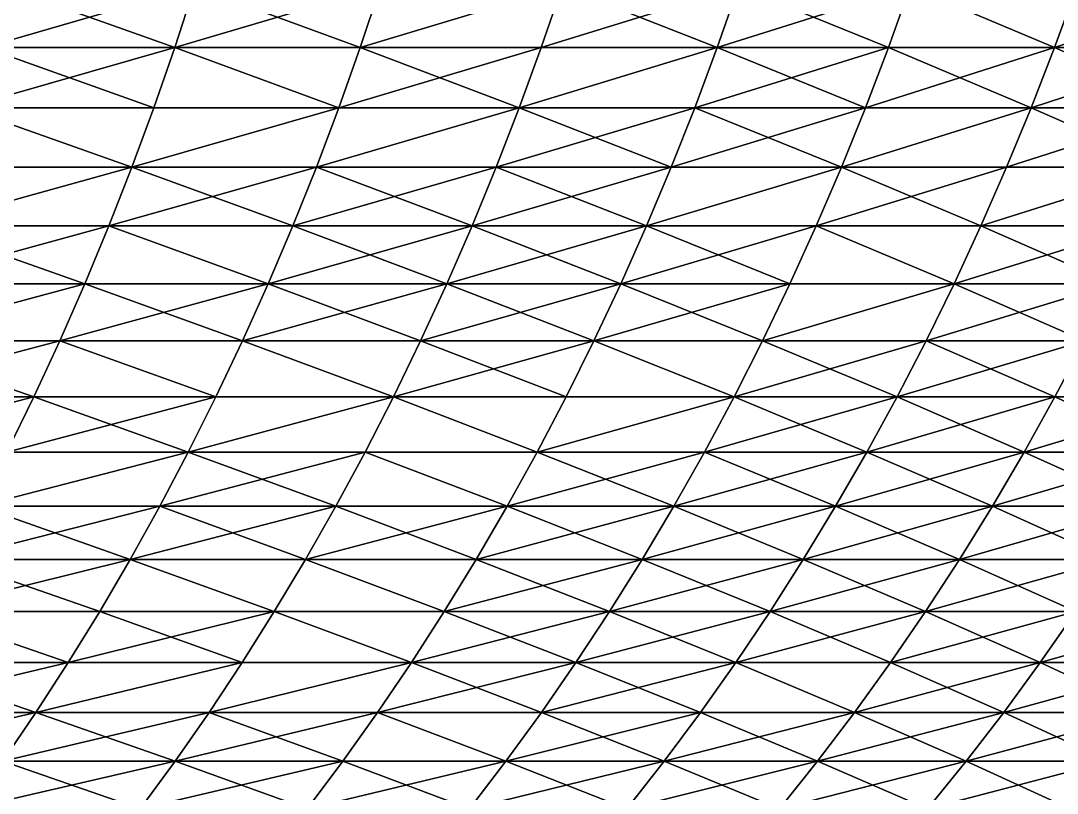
# Model space of a CAD drawing. Header units: millimetres. Extents: x -3250 to 8000, y -3250 to 3250.
# Drawn here: x 6933.4 to 7240.7, y -568.1 to -339.2 of the extents above; entities that cross this region are included whole.
import ezdxf

# ---------------------------------------------------------------- set-up
doc = ezdxf.new("R2010")
doc.units = ezdxf.units.MM
doc.header["$MEASUREMENT"] = 0
doc.layers.add('MESH_3D', color=2, linetype='CONTINUOUS')

msp = doc.modelspace()

# ---------------------------------------------------------------- linework, layer by layer
at = {"layer": 'MESH_3D'}
for points in [[(6928.4, -329.03, 1306.13), (6979.04, -347.11, 1365.94), (6922.67, -347.11, 1312.31)], [(6984.93, -329.03, 25340.09), (6928.4, -329.03, 25393.87), (6922.67, -347.11, 25387.69)], [(6984.93, -329.03, 25340.09), (6922.67, -347.11, 25387.69), (6979.04, -347.11, 25334.06)], [(6928.4, -329.03, 1306.13), (6984.93, -329.03, 1359.91), (6979.04, -347.11, 1365.94)], [(6984.93, -329.03, 1359.91), (7034.06, -347.11, 1420.96), (6979.04, -347.11, 1365.94)], [(7040.09, -329.03, 25284.93), (6979.04, -347.11, 25334.06), (7034.06, -347.11, 25279.04)], [(7040.09, -329.03, 25284.93), (6984.93, -329.03, 25340.09), (6979.04, -347.11, 25334.06)], [(6984.93, -329.03, 1359.91), (7040.09, -329.03, 1415.07), (7034.06, -347.11, 1420.96)], [(7034.06, -347.11, 1420.96), (7093.87, -329.03, 1471.6), (7087.69, -347.11, 1477.33)], [(7040.09, -329.03, 1415.07), (7093.87, -329.03, 1471.6), (7034.06, -347.11, 1420.96)], [(7093.87, -329.03, 25228.4), (7034.06, -347.11, 25279.04), (7087.69, -347.11, 25222.67)], [(7093.87, -329.03, 25228.4), (7040.09, -329.03, 25284.93), (7034.06, -347.11, 25279.04)], [(7093.87, -329.03, 1471.6), (7139.9, -347.11, 1535.03), (7087.69, -347.11, 1477.33)], [(7146.22, -329.03, 25170.55), (7087.69, -347.11, 25222.67), (7139.9, -347.11, 25164.97)], [(7146.22, -329.03, 25170.55), (7093.87, -329.03, 25228.4), (7087.69, -347.11, 25222.67)], [(7093.87, -329.03, 1471.6), (7146.22, -329.03, 1529.45), (7139.9, -347.11, 1535.03)], [(7146.22, -329.03, 1529.45), (7190.65, -347.11, 1594), (7139.9, -347.11, 1535.03)], [(7197.11, -329.03, 25111.41), (7139.9, -347.11, 25164.97), (7190.65, -347.11, 25106)], [(7197.11, -329.03, 25111.41), (7146.22, -329.03, 25170.55), (7139.9, -347.11, 25164.97)], [(7146.22, -329.03, 1529.45), (7197.11, -329.03, 1588.59), (7190.65, -347.11, 1594)], [(7197.11, -329.03, 1588.59), (7239.92, -347.11, 1654.23), (7190.65, -347.11, 1594)], [(7239.92, -347.11, 25045.77), (7197.11, -329.03, 25111.41), (7190.65, -347.11, 25106)], [(7197.11, -329.03, 1588.59), (7246.51, -329.03, 1648.97), (7239.92, -347.11, 1654.23)], [(7246.51, -329.03, 25051.03), (7197.11, -329.03, 25111.41), (7239.92, -347.11, 25045.77)], [(7246.51, -329.03, 1648.97), (7287.67, -347.11, 1715.66), (7239.92, -347.11, 1654.23)], [(7294.39, -329.03, 24989.43), (7239.92, -347.11, 25045.77), (7287.67, -347.11, 24984.34)], [(7294.39, -329.03, 24989.43), (7246.51, -329.03, 25051.03), (7239.92, -347.11, 25045.77)], [(6922.67, -347.11, 1312.31), (6972.84, -364.97, 1372.3), (6916.63, -364.97, 1318.82)], [(6979.04, -347.11, 25334.06), (6916.63, -364.97, 25381.18), (6972.84, -364.97, 25327.7)], [(6979.04, -347.11, 25334.06), (6922.67, -347.11, 25387.69), (6916.63, -364.97, 25381.18)], [(6922.67, -347.11, 1312.31), (6979.04, -347.11, 1365.94), (6972.84, -364.97, 1372.3)], [(6979.04, -347.11, 1365.94), (7027.7, -364.97, 1427.16), (6972.84, -364.97, 1372.3)], [(7027.7, -364.97, 25272.84), (6979.04, -347.11, 25334.06), (6972.84, -364.97, 25327.7)], [(6979.04, -347.11, 1365.94), (7034.06, -347.11, 1420.96), (7027.7, -364.97, 1427.16)], [(7034.06, -347.11, 25279.04), (6979.04, -347.11, 25334.06), (7027.7, -364.97, 25272.84)], [(7027.7, -364.97, 1427.16), (7087.69, -347.11, 1477.33), (7081.18, -364.97, 1483.37)], [(7034.06, -347.11, 1420.96), (7087.69, -347.11, 1477.33), (7027.7, -364.97, 1427.16)], [(7081.18, -364.97, 25216.63), (7034.06, -347.11, 25279.04), (7027.7, -364.97, 25272.84)], [(7087.69, -347.11, 25222.67), (7034.06, -347.11, 25279.04), (7081.18, -364.97, 25216.63)], [(7081.18, -364.97, 1483.37), (7139.9, -347.11, 1535.03), (7133.24, -364.97, 1540.9)], [(7087.69, -347.11, 1477.33), (7139.9, -347.11, 1535.03), (7081.18, -364.97, 1483.37)], [(7139.9, -347.11, 25164.97), (7087.69, -347.11, 25222.67), (7081.18, -364.97, 25216.63)], [(7139.9, -347.11, 25164.97), (7081.18, -364.97, 25216.63), (7133.24, -364.97, 25159.1)], [(7139.9, -347.11, 1535.03), (7183.85, -364.97, 1599.71), (7133.24, -364.97, 1540.9)], [(7190.65, -347.11, 25106), (7139.9, -347.11, 25164.97), (7133.24, -364.97, 25159.1)], [(7190.65, -347.11, 25106), (7133.24, -364.97, 25159.1), (7183.85, -364.97, 25100.29)], [(7139.9, -347.11, 1535.03), (7190.65, -347.11, 1594), (7183.85, -364.97, 1599.71)], [(7190.65, -347.11, 1594), (7232.98, -364.97, 1659.76), (7183.85, -364.97, 1599.71)], [(7239.92, -347.11, 25045.77), (7190.65, -347.11, 25106), (7183.85, -364.97, 25100.29)], [(7239.92, -347.11, 25045.77), (7183.85, -364.97, 25100.29), (7232.98, -364.97, 25040.24)], [(7190.65, -347.11, 1594), (7239.92, -347.11, 1654.23), (7232.98, -364.97, 1659.76)], [(7239.92, -347.11, 1654.23), (7280.59, -364.97, 1721.02), (7232.98, -364.97, 1659.76)], [(7287.67, -347.11, 24984.34), (7239.92, -347.11, 25045.77), (7232.98, -364.97, 25040.24)], [(7287.67, -347.11, 24984.34), (7232.98, -364.97, 25040.24), (7280.59, -364.97, 24978.98)], [(7239.92, -347.11, 1654.23), (7287.67, -347.11, 1715.66), (7280.59, -364.97, 1721.02)], [(6916.63, -364.97, 1318.82), (6966.33, -382.6, 1378.97), (6910.29, -382.6, 1325.65)], [(6966.33, -382.6, 25321.03), (6916.63, -364.97, 25381.18), (6910.29, -382.6, 25374.35)], [(6916.63, -364.97, 1318.82), (6972.84, -364.97, 1372.3), (6966.33, -382.6, 1378.97)], [(6972.84, -364.97, 25327.7), (6916.63, -364.97, 25381.18), (6966.33, -382.6, 25321.03)], [(6966.33, -382.6, 1378.97), (7027.7, -364.97, 1427.16), (7021.03, -382.6, 1433.67)], [(6972.84, -364.97, 1372.3), (7027.7, -364.97, 1427.16), (6966.33, -382.6, 1378.97)], [(7027.7, -364.97, 25272.84), (6966.33, -382.6, 25321.03), (7021.03, -382.6, 25266.33)], [(7027.7, -364.97, 25272.84), (6972.84, -364.97, 25327.7), (6966.33, -382.6, 25321.03)], [(7021.03, -382.6, 1433.67), (7081.18, -364.97, 1483.37), (7074.35, -382.6, 1489.71)], [(7027.7, -364.97, 1427.16), (7081.18, -364.97, 1483.37), (7021.03, -382.6, 1433.67)], [(7081.18, -364.97, 25216.63), (7021.03, -382.6, 25266.33), (7074.35, -382.6, 25210.29)], [(7081.18, -364.97, 25216.63), (7027.7, -364.97, 25272.84), (7021.03, -382.6, 25266.33)], [(7081.18, -364.97, 1483.37), (7126.25, -382.6, 1547.07), (7074.35, -382.6, 1489.71)], [(7133.24, -364.97, 25159.1), (7074.35, -382.6, 25210.29), (7126.25, -382.6, 25152.93)], [(7133.24, -364.97, 25159.1), (7081.18, -364.97, 25216.63), (7074.35, -382.6, 25210.29)], [(7081.18, -364.97, 1483.37), (7133.24, -364.97, 1540.9), (7126.25, -382.6, 1547.07)], [(7126.25, -382.6, 1547.07), (7183.85, -364.97, 1599.71), (7176.71, -382.6, 1605.7)], [(7133.24, -364.97, 1540.9), (7183.85, -364.97, 1599.71), (7126.25, -382.6, 1547.07)], [(7176.71, -382.6, 25094.3), (7133.24, -364.97, 25159.1), (7126.25, -382.6, 25152.93)], [(7183.85, -364.97, 25100.29), (7133.24, -364.97, 25159.1), (7176.71, -382.6, 25094.3)], [(7176.71, -382.6, 1605.7), (7232.98, -364.97, 1659.76), (7225.69, -382.6, 1665.57)], [(7183.85, -364.97, 1599.71), (7232.98, -364.97, 1659.76), (7176.71, -382.6, 1605.7)], [(7232.98, -364.97, 25040.24), (7176.71, -382.6, 25094.3), (7225.69, -382.6, 25034.43)], [(7232.98, -364.97, 25040.24), (7183.85, -364.97, 25100.29), (7176.71, -382.6, 25094.3)], [(7232.98, -364.97, 1659.76), (7273.17, -382.6, 1726.65), (7225.69, -382.6, 1665.57)], [(7280.59, -364.97, 24978.98), (7232.98, -364.97, 25040.24), (7225.69, -382.6, 25034.43)], [(7280.59, -364.97, 24978.98), (7225.69, -382.6, 25034.43), (7273.17, -382.6, 24973.35)], [(7232.98, -364.97, 1659.76), (7280.59, -364.97, 1721.02), (7273.17, -382.6, 1726.65)], [(6903.65, -400, 1332.8), (6966.33, -382.6, 1378.97), (6959.52, -400, 1385.95)], [(6910.29, -382.6, 1325.65), (6966.33, -382.6, 1378.97), (6903.65, -400, 1332.8)], [(6966.33, -382.6, 25321.03), (6910.29, -382.6, 25374.35), (6903.65, -400, 25367.2)], [(6966.33, -382.6, 25321.03), (6903.65, -400, 25367.2), (6959.52, -400, 25314.05)], [(6966.33, -382.6, 1378.97), (7014.05, -400, 1440.48), (6959.52, -400, 1385.95)], [(7021.03, -382.6, 25266.33), (6959.52, -400, 25314.05), (7014.05, -400, 25259.52)], [(7021.03, -382.6, 25266.33), (6966.33, -382.6, 25321.03), (6959.52, -400, 25314.05)], [(6966.33, -382.6, 1378.97), (7021.03, -382.6, 1433.67), (7014.05, -400, 1440.48)], [(7021.03, -382.6, 1433.67), (7067.2, -400, 1496.35), (7014.05, -400, 1440.48)], [(7074.35, -382.6, 25210.29), (7021.03, -382.6, 25266.33), (7014.05, -400, 25259.52)], [(7074.35, -382.6, 25210.29), (7014.05, -400, 25259.52), (7067.2, -400, 25203.65)], [(7021.03, -382.6, 1433.67), (7074.35, -382.6, 1489.71), (7067.2, -400, 1496.35)], [(7074.35, -382.6, 1489.71), (7118.94, -400, 1553.52), (7067.2, -400, 1496.35)], [(7126.25, -382.6, 25152.93), (7067.2, -400, 25203.65), (7118.94, -400, 25146.48)], [(7126.25, -382.6, 25152.93), (7074.35, -382.6, 25210.29), (7067.2, -400, 25203.65)], [(7074.35, -382.6, 1489.71), (7126.25, -382.6, 1547.07), (7118.94, -400, 1553.52)], [(7118.94, -400, 1553.52), (7176.71, -382.6, 1605.7), (7169.24, -400, 1611.97)], [(7126.25, -382.6, 1547.07), (7176.71, -382.6, 1605.7), (7118.94, -400, 1553.52)], [(7176.71, -382.6, 25094.3), (7126.25, -382.6, 25152.93), (7118.94, -400, 25146.48)], [(7176.71, -382.6, 25094.3), (7118.94, -400, 25146.48), (7169.24, -400, 25088.03)], [(7176.71, -382.6, 1605.7), (7218.06, -400, 1671.66), (7169.24, -400, 1611.97)], [(7225.69, -382.6, 25034.43), (7176.71, -382.6, 25094.3), (7169.24, -400, 25088.03)], [(7225.69, -382.6, 25034.43), (7169.24, -400, 25088.03), (7218.06, -400, 25028.34)], [(7176.71, -382.6, 1605.7), (7225.69, -382.6, 1665.57), (7218.06, -400, 1671.66)], [(7218.06, -400, 1671.66), (7273.17, -382.6, 1726.65), (7265.39, -400, 1732.54)], [(7225.69, -382.6, 1665.57), (7273.17, -382.6, 1726.65), (7218.06, -400, 1671.66)], [(7273.17, -382.6, 24973.35), (7225.69, -382.6, 25034.43), (7218.06, -400, 25028.34)], [(7273.17, -382.6, 24973.35), (7218.06, -400, 25028.34), (7265.39, -400, 24967.46)], [(6903.65, -400, 1332.8), (6952.41, -417.15, 1393.25), (6896.72, -417.15, 1340.27)], [(6959.52, -400, 25314.05), (6896.72, -417.15, 25359.73), (6952.41, -417.15, 25306.75)], [(6959.52, -400, 25314.05), (6903.65, -400, 25367.2), (6896.72, -417.15, 25359.73)], [(6903.65, -400, 1332.8), (6959.52, -400, 1385.95), (6952.41, -417.15, 1393.25)], [(6959.52, -400, 1385.95), (7006.75, -417.15, 1447.59), (6952.41, -417.15, 1393.25)], [(7006.75, -417.15, 25252.41), (6959.52, -400, 25314.05), (6952.41, -417.15, 25306.75)], [(6959.52, -400, 1385.95), (7014.05, -400, 1440.48), (7006.75, -417.15, 1447.59)], [(7014.05, -400, 25259.52), (6959.52, -400, 25314.05), (7006.75, -417.15, 25252.41)], [(7014.05, -400, 1440.48), (7059.73, -417.15, 1503.28), (7006.75, -417.15, 1447.59)], [(7067.2, -400, 25203.65), (7006.75, -417.15, 25252.41), (7059.73, -417.15, 25196.72)], [(7067.2, -400, 25203.65), (7014.05, -400, 25259.52), (7006.75, -417.15, 25252.41)], [(7014.05, -400, 1440.48), (7067.2, -400, 1496.35), (7059.73, -417.15, 1503.28)], [(7059.73, -417.15, 1503.28), (7118.94, -400, 1553.52), (7111.3, -417.15, 1560.27)], [(7067.2, -400, 1496.35), (7118.94, -400, 1553.52), (7059.73, -417.15, 1503.28)], [(7111.3, -417.15, 25139.73), (7067.2, -400, 25203.65), (7059.73, -417.15, 25196.72)], [(7118.94, -400, 25146.48), (7067.2, -400, 25203.65), (7111.3, -417.15, 25139.73)], [(7118.94, -400, 1553.52), (7161.43, -417.15, 1618.52), (7111.3, -417.15, 1560.27)], [(7169.24, -400, 25088.03), (7118.94, -400, 25146.48), (7111.3, -417.15, 25139.73)], [(7169.24, -400, 25088.03), (7111.3, -417.15, 25139.73), (7161.43, -417.15, 25081.48)], [(7118.94, -400, 1553.52), (7169.24, -400, 1611.97), (7161.43, -417.15, 1618.52)], [(7169.24, -400, 1611.97), (7210.1, -417.15, 1678.01), (7161.43, -417.15, 1618.52)], [(7210.1, -417.15, 25021.99), (7169.24, -400, 25088.03), (7161.43, -417.15, 25081.48)], [(7169.24, -400, 1611.97), (7218.06, -400, 1671.66), (7210.1, -417.15, 1678.01)], [(7218.06, -400, 25028.34), (7169.24, -400, 25088.03), (7210.1, -417.15, 25021.99)], [(7218.06, -400, 1671.66), (7257.27, -417.15, 1738.69), (7210.1, -417.15, 1678.01)], [(7265.39, -400, 24967.46), (7218.06, -400, 25028.34), (7210.1, -417.15, 25021.99)], [(7265.39, -400, 24967.46), (7210.1, -417.15, 25021.99), (7257.27, -417.15, 24961.31)], [(7218.06, -400, 1671.66), (7265.39, -400, 1732.54), (7257.27, -417.15, 1738.69)], [(6889.5, -434.04, 1348.05), (6952.41, -417.15, 1393.25), (6945, -434.04, 1400.84)], [(6896.72, -417.15, 1340.27), (6952.41, -417.15, 1393.25), (6889.5, -434.04, 1348.05)], [(6952.41, -417.15, 25306.75), (6896.72, -417.15, 25359.73), (6889.5, -434.04, 25351.95)], [(6952.41, -417.15, 25306.75), (6889.5, -434.04, 25351.95), (6945, -434.04, 25299.16)], [(6952.41, -417.15, 1393.25), (6999.16, -434.04, 1455), (6945, -434.04, 1400.84)], [(7006.75, -417.15, 25252.41), (6945, -434.04, 25299.16), (6999.16, -434.04, 25245)], [(7006.75, -417.15, 25252.41), (6952.41, -417.15, 25306.75), (6945, -434.04, 25299.16)], [(6952.41, -417.15, 1393.25), (7006.75, -417.15, 1447.59), (6999.16, -434.04, 1455)], [(7006.75, -417.15, 1447.59), (7051.95, -434.04, 1510.5), (6999.16, -434.04, 1455)], [(7059.73, -417.15, 25196.72), (7006.75, -417.15, 25252.41), (6999.16, -434.04, 25245)], [(7059.73, -417.15, 25196.72), (6999.16, -434.04, 25245), (7051.95, -434.04, 25189.5)], [(7006.75, -417.15, 1447.59), (7059.73, -417.15, 1503.28), (7051.95, -434.04, 1510.5)], [(7059.73, -417.15, 1503.28), (7103.34, -434.04, 1567.29), (7051.95, -434.04, 1510.5)], [(7111.3, -417.15, 25139.73), (7059.73, -417.15, 25196.72), (7051.95, -434.04, 25189.5)], [(7111.3, -417.15, 25139.73), (7051.95, -434.04, 25189.5), (7103.34, -434.04, 25132.71)], [(7059.73, -417.15, 1503.28), (7111.3, -417.15, 1560.27), (7103.34, -434.04, 1567.29)], [(7111.3, -417.15, 1560.27), (7153.3, -434.04, 1625.34), (7103.34, -434.04, 1567.29)], [(7161.43, -417.15, 25081.48), (7111.3, -417.15, 25139.73), (7103.34, -434.04, 25132.71)], [(7161.43, -417.15, 25081.48), (7103.34, -434.04, 25132.71), (7153.3, -434.04, 25074.66)], [(7111.3, -417.15, 1560.27), (7161.43, -417.15, 1618.52), (7153.3, -434.04, 1625.34)], [(7153.3, -434.04, 1625.34), (7210.1, -417.15, 1678.01), (7201.8, -434.04, 1684.63)], [(7161.43, -417.15, 1618.52), (7210.1, -417.15, 1678.01), (7153.3, -434.04, 1625.34)], [(7210.1, -417.15, 25021.99), (7161.43, -417.15, 25081.48), (7153.3, -434.04, 25074.66)], [(7210.1, -417.15, 25021.99), (7153.3, -434.04, 25074.66), (7201.8, -434.04, 25015.37)], [(7210.1, -417.15, 1678.01), (7248.81, -434.04, 1745.1), (7201.8, -434.04, 1684.63)], [(7257.27, -417.15, 24961.31), (7210.1, -417.15, 25021.99), (7201.8, -434.04, 25015.37)], [(7257.27, -417.15, 24961.31), (7201.8, -434.04, 25015.37), (7248.81, -434.04, 24954.9)], [(7210.1, -417.15, 1678.01), (7257.27, -417.15, 1738.69), (7248.81, -434.04, 1745.1)], [(6889.5, -434.04, 1348.05), (6937.3, -450.66, 1408.74), (6882, -450.66, 1356.13)], [(6945, -434.04, 25299.16), (6889.5, -434.04, 25351.95), (6882, -450.66, 25343.87)], [(6945, -434.04, 25299.16), (6882, -450.66, 25343.87), (6937.3, -450.66, 25291.26)], [(6889.5, -434.04, 1348.05), (6945, -434.04, 1400.84), (6937.3, -450.66, 1408.74)], [(6945, -434.04, 1400.84), (6991.26, -450.66, 1462.7), (6937.3, -450.66, 1408.74)], [(6991.26, -450.66, 25237.3), (6945, -434.04, 25299.16), (6937.3, -450.66, 25291.26)], [(6945, -434.04, 1400.84), (6999.16, -434.04, 1455), (6991.26, -450.66, 1462.7)], [(6999.16, -434.04, 25245), (6945, -434.04, 25299.16), (6991.26, -450.66, 25237.3)], [(6999.16, -434.04, 1455), (7043.87, -450.66, 1518), (6991.26, -450.66, 1462.7)], [(7043.87, -450.66, 25182), (6999.16, -434.04, 25245), (6991.26, -450.66, 25237.3)], [(6999.16, -434.04, 1455), (7051.95, -434.04, 1510.5), (7043.87, -450.66, 1518)], [(7051.95, -434.04, 25189.5), (6999.16, -434.04, 25245), (7043.87, -450.66, 25182)], [(7051.95, -434.04, 1510.5), (7095.07, -450.66, 1574.59), (7043.87, -450.66, 1518)], [(7103.34, -434.04, 25132.71), (7051.95, -434.04, 25189.5), (7043.87, -450.66, 25182)], [(7103.34, -434.04, 25132.71), (7043.87, -450.66, 25182), (7095.07, -450.66, 25125.41)], [(7051.95, -434.04, 1510.5), (7103.34, -434.04, 1567.29), (7095.07, -450.66, 1574.59)], [(7103.34, -434.04, 1567.29), (7144.86, -450.66, 1632.43), (7095.07, -450.66, 1574.59)], [(7144.86, -450.66, 25067.57), (7103.34, -434.04, 25132.71), (7095.07, -450.66, 25125.41)], [(7103.34, -434.04, 1567.29), (7153.3, -434.04, 1625.34), (7144.86, -450.66, 1632.43)], [(7153.3, -434.04, 25074.66), (7103.34, -434.04, 25132.71), (7144.86, -450.66, 25067.57)], [(7153.3, -434.04, 1625.34), (7193.18, -450.66, 1691.5), (7144.86, -450.66, 1632.43)], [(7201.8, -434.04, 25015.37), (7153.3, -434.04, 25074.66), (7144.86, -450.66, 25067.57)], [(7201.8, -434.04, 25015.37), (7144.86, -450.66, 25067.57), (7193.18, -450.66, 25008.5)], [(7153.3, -434.04, 1625.34), (7201.8, -434.04, 1684.63), (7193.18, -450.66, 1691.5)], [(7201.8, -434.04, 1684.63), (7240.02, -450.66, 1751.76), (7193.18, -450.66, 1691.5)], [(7248.81, -434.04, 24954.9), (7201.8, -434.04, 25015.37), (7193.18, -450.66, 25008.5)], [(7248.81, -434.04, 24954.9), (7193.18, -450.66, 25008.5), (7240.02, -450.66, 24948.24)], [(7201.8, -434.04, 1684.63), (7248.81, -434.04, 1745.1), (7240.02, -450.66, 1751.76)], [(7248.81, -434.04, 1745.1), (7285.33, -450.66, 1813.17), (7240.02, -450.66, 1751.76)], [(7285.33, -450.66, 24886.83), (7248.81, -434.04, 24954.9), (7240.02, -450.66, 24948.24)], [(6937.3, -450.66, 25291.26), (6882, -450.66, 25343.87), (6874.22, -466.99, 25335.48)], [(6937.3, -450.66, 25291.26), (6874.22, -466.99, 25335.48), (6929.31, -466.99, 25283.07)], [(6882, -450.66, 1356.13), (6937.3, -450.66, 1408.74), (6929.31, -466.99, 1416.93)], [(6937.3, -450.66, 1408.74), (6983.07, -466.99, 1470.69), (6929.31, -466.99, 1416.93)], [(6991.26, -450.66, 25237.3), (6929.31, -466.99, 25283.07), (6983.07, -466.99, 25229.31)], [(6991.26, -450.66, 25237.3), (6937.3, -450.66, 25291.26), (6929.31, -466.99, 25283.07)], [(6937.3, -450.66, 1408.74), (6991.26, -450.66, 1462.7), (6983.07, -466.99, 1470.69)], [(6983.07, -466.99, 1470.69), (7043.87, -450.66, 1518), (7035.48, -466.99, 1525.78)], [(6991.26, -450.66, 1462.7), (7043.87, -450.66, 1518), (6983.07, -466.99, 1470.69)], [(7043.87, -450.66, 25182), (6983.07, -466.99, 25229.31), (7035.48, -466.99, 25174.22)], [(7043.87, -450.66, 25182), (6991.26, -450.66, 25237.3), (6983.07, -466.99, 25229.31)], [(7043.87, -450.66, 1518), (7086.5, -466.99, 1582.16), (7035.48, -466.99, 1525.78)], [(7086.5, -466.99, 25117.84), (7043.87, -450.66, 25182), (7035.48, -466.99, 25174.22)], [(7043.87, -450.66, 1518), (7095.07, -450.66, 1574.59), (7086.5, -466.99, 1582.16)], [(7095.07, -450.66, 25125.41), (7043.87, -450.66, 25182), (7086.5, -466.99, 25117.84)], [(7086.5, -466.99, 1582.16), (7144.86, -450.66, 1632.43), (7136.09, -466.99, 1639.79)], [(7095.07, -450.66, 1574.59), (7144.86, -450.66, 1632.43), (7086.5, -466.99, 1582.16)], [(7144.86, -450.66, 25067.57), (7095.07, -450.66, 25125.41), (7086.5, -466.99, 25117.84)], [(7144.86, -450.66, 25067.57), (7086.5, -466.99, 25117.84), (7136.09, -466.99, 25060.21)], [(7144.86, -450.66, 1632.43), (7184.23, -466.99, 1698.64), (7136.09, -466.99, 1639.79)], [(7193.18, -450.66, 25008.5), (7144.86, -450.66, 25067.57), (7136.09, -466.99, 25060.21)], [(7193.18, -450.66, 25008.5), (7136.09, -466.99, 25060.21), (7184.23, -466.99, 25001.36)], [(7144.86, -450.66, 1632.43), (7193.18, -450.66, 1691.5), (7184.23, -466.99, 1698.64)], [(7193.18, -450.66, 1691.5), (7230.9, -466.99, 1758.67), (7184.23, -466.99, 1698.64)], [(7240.02, -450.66, 24948.24), (7184.23, -466.99, 25001.36), (7230.9, -466.99, 24941.33)], [(7240.02, -450.66, 24948.24), (7193.18, -450.66, 25008.5), (7184.23, -466.99, 25001.36)], [(7193.18, -450.66, 1691.5), (7240.02, -450.66, 1751.76), (7230.9, -466.99, 1758.67)], [(7240.02, -450.66, 1751.76), (7276.05, -466.99, 1819.84), (7230.9, -466.99, 1758.67)], [(7285.33, -450.66, 24886.83), (7240.02, -450.66, 24948.24), (7230.9, -466.99, 24941.33)], [(7285.33, -450.66, 24886.83), (7230.9, -466.99, 24941.33), (7276.05, -466.99, 24880.16)], [(7240.02, -450.66, 1751.76), (7285.33, -450.66, 1813.17), (7276.05, -466.99, 1819.84)], [(6921.04, -483.04, 1425.41), (6983.07, -466.99, 1470.69), (6974.59, -483.04, 1478.96)], [(6929.31, -466.99, 1416.93), (6983.07, -466.99, 1470.69), (6921.04, -483.04, 1425.41)], [(6983.07, -466.99, 25229.31), (6921.04, -483.04, 25274.59), (6974.59, -483.04, 25221.04)], [(6983.07, -466.99, 25229.31), (6929.31, -466.99, 25283.07), (6921.04, -483.04, 25274.59)], [(6983.07, -466.99, 1470.69), (7026.8, -483.04, 1533.84), (6974.59, -483.04, 1478.96)], [(7035.48, -466.99, 25174.22), (6974.59, -483.04, 25221.04), (7026.8, -483.04, 25166.16)], [(7035.48, -466.99, 25174.22), (6983.07, -466.99, 25229.31), (6974.59, -483.04, 25221.04)], [(6983.07, -466.99, 1470.69), (7035.48, -466.99, 1525.78), (7026.8, -483.04, 1533.84)], [(7035.48, -466.99, 1525.78), (7077.61, -483.04, 1589.99), (7026.8, -483.04, 1533.84)], [(7077.61, -483.04, 25110.01), (7035.48, -466.99, 25174.22), (7026.8, -483.04, 25166.16)], [(7035.48, -466.99, 1525.78), (7086.5, -466.99, 1582.16), (7077.61, -483.04, 1589.99)], [(7086.5, -466.99, 25117.84), (7035.48, -466.99, 25174.22), (7077.61, -483.04, 25110.01)], [(7086.5, -466.99, 1582.16), (7127.02, -483.04, 1647.4), (7077.61, -483.04, 1589.99)], [(7136.09, -466.99, 25060.21), (7086.5, -466.99, 25117.84), (7077.61, -483.04, 25110.01)], [(7136.09, -466.99, 25060.21), (7077.61, -483.04, 25110.01), (7127.02, -483.04, 25052.6)], [(7086.5, -466.99, 1582.16), (7136.09, -466.99, 1639.79), (7127.02, -483.04, 1647.4)], [(7136.09, -466.99, 1639.79), (7174.97, -483.04, 1706.02), (7127.02, -483.04, 1647.4)], [(7184.23, -466.99, 25001.36), (7127.02, -483.04, 25052.6), (7174.97, -483.04, 24993.98)], [(7184.23, -466.99, 25001.36), (7136.09, -466.99, 25060.21), (7127.02, -483.04, 25052.6)], [(7136.09, -466.99, 1639.79), (7184.23, -466.99, 1698.64), (7174.97, -483.04, 1706.02)], [(7184.23, -466.99, 1698.64), (7221.45, -483.04, 1765.82), (7174.97, -483.04, 1706.02)], [(7230.9, -466.99, 24941.33), (7184.23, -466.99, 25001.36), (7174.97, -483.04, 24993.98)], [(7230.9, -466.99, 24941.33), (7174.97, -483.04, 24993.98), (7221.45, -483.04, 24934.18)], [(7184.23, -466.99, 1698.64), (7230.9, -466.99, 1758.67), (7221.45, -483.04, 1765.82)], [(7230.9, -466.99, 1758.67), (7266.43, -483.04, 1826.76), (7221.45, -483.04, 1765.82)], [(7276.05, -466.99, 24880.16), (7221.45, -483.04, 24934.18), (7266.43, -483.04, 24873.24)], [(7276.05, -466.99, 24880.16), (7230.9, -466.99, 24941.33), (7221.45, -483.04, 24934.18)], [(7230.9, -466.99, 1758.67), (7276.05, -466.99, 1819.84), (7266.43, -483.04, 1826.76)], [(6921.04, -483.04, 1425.41), (6965.83, -498.79, 1487.51), (6912.49, -498.79, 1434.17)], [(6974.59, -483.04, 25221.04), (6921.04, -483.04, 25274.59), (6912.49, -498.79, 25265.83)], [(6974.59, -483.04, 25221.04), (6912.49, -498.79, 25265.83), (6965.83, -498.79, 25212.49)], [(6921.04, -483.04, 1425.41), (6974.59, -483.04, 1478.96), (6965.83, -498.79, 1487.51)], [(6974.59, -483.04, 1478.96), (7017.82, -498.79, 1542.16), (6965.83, -498.79, 1487.51)], [(7026.8, -483.04, 25166.16), (6974.59, -483.04, 25221.04), (6965.83, -498.79, 25212.49)], [(7026.8, -483.04, 25166.16), (6965.83, -498.79, 25212.49), (7017.82, -498.79, 25157.84)], [(6974.59, -483.04, 1478.96), (7026.8, -483.04, 1533.84), (7017.82, -498.79, 1542.16)], [(7026.8, -483.04, 1533.84), (7068.44, -498.79, 1598.09), (7017.82, -498.79, 1542.16)], [(7077.61, -483.04, 25110.01), (7026.8, -483.04, 25166.16), (7017.82, -498.79, 25157.84)], [(7077.61, -483.04, 25110.01), (7017.82, -498.79, 25157.84), (7068.44, -498.79, 25101.91)], [(7026.8, -483.04, 1533.84), (7077.61, -483.04, 1589.99), (7068.44, -498.79, 1598.09)], [(7077.61, -483.04, 1589.99), (7117.64, -498.79, 1655.27), (7068.44, -498.79, 1598.09)], [(7127.02, -483.04, 25052.6), (7077.61, -483.04, 25110.01), (7068.44, -498.79, 25101.91)], [(7127.02, -483.04, 25052.6), (7068.44, -498.79, 25101.91), (7117.64, -498.79, 25044.73)], [(7077.61, -483.04, 1589.99), (7127.02, -483.04, 1647.4), (7117.64, -498.79, 1655.27)], [(7127.02, -483.04, 1647.4), (7165.4, -498.79, 1713.65), (7117.64, -498.79, 1655.27)], [(7174.97, -483.04, 24993.98), (7117.64, -498.79, 25044.73), (7165.4, -498.79, 24986.35)], [(7174.97, -483.04, 24993.98), (7127.02, -483.04, 25052.6), (7117.64, -498.79, 25044.73)], [(7127.02, -483.04, 1647.4), (7174.97, -483.04, 1706.02), (7165.4, -498.79, 1713.65)], [(7174.97, -483.04, 1706.02), (7211.7, -498.79, 1773.21), (7165.4, -498.79, 1713.65)], [(7221.45, -483.04, 24934.18), (7165.4, -498.79, 24986.35), (7211.7, -498.79, 24926.79)], [(7221.45, -483.04, 24934.18), (7174.97, -483.04, 24993.98), (7165.4, -498.79, 24986.35)], [(7174.97, -483.04, 1706.02), (7221.45, -483.04, 1765.82), (7211.7, -498.79, 1773.21)], [(7221.45, -483.04, 1765.82), (7256.49, -498.79, 1833.9), (7211.7, -498.79, 1773.21)], [(7266.43, -483.04, 24873.24), (7221.45, -483.04, 24934.18), (7211.7, -498.79, 24926.79)], [(7266.43, -483.04, 24873.24), (7211.7, -498.79, 24926.79), (7256.49, -498.79, 24866.1)], [(7221.45, -483.04, 1765.82), (7266.43, -483.04, 1826.76), (7256.49, -498.79, 1833.9)], [(6912.49, -498.79, 1434.17), (6956.79, -514.23, 1496.33), (6903.67, -514.23, 1443.21)], [(6965.83, -498.79, 25212.49), (6903.67, -514.23, 25256.79), (6956.79, -514.23, 25203.67)], [(6965.83, -498.79, 25212.49), (6912.49, -498.79, 25265.83), (6903.67, -514.23, 25256.79)], [(6912.49, -498.79, 1434.17), (6965.83, -498.79, 1487.51), (6956.79, -514.23, 1496.33)], [(6965.83, -498.79, 1487.51), (7008.56, -514.23, 1550.75), (6956.79, -514.23, 1496.33)], [(7008.56, -514.23, 25149.25), (6965.83, -498.79, 25212.49), (6956.79, -514.23, 25203.67)], [(6965.83, -498.79, 1487.51), (7017.82, -498.79, 1542.16), (7008.56, -514.23, 1550.75)], [(7017.82, -498.79, 25157.84), (6965.83, -498.79, 25212.49), (7008.56, -514.23, 25149.25)], [(7017.82, -498.79, 1542.16), (7058.97, -514.23, 1606.45), (7008.56, -514.23, 1550.75)], [(7058.97, -514.23, 25093.55), (7017.82, -498.79, 25157.84), (7008.56, -514.23, 25149.25)], [(7017.82, -498.79, 1542.16), (7068.44, -498.79, 1598.09), (7058.97, -514.23, 1606.45)], [(7068.44, -498.79, 25101.91), (7017.82, -498.79, 25157.84), (7058.97, -514.23, 25093.55)], [(7058.97, -514.23, 1606.45), (7117.64, -498.79, 1655.27), (7107.97, -514.23, 1663.39)], [(7068.44, -498.79, 1598.09), (7117.64, -498.79, 1655.27), (7058.97, -514.23, 1606.45)], [(7107.97, -514.23, 25036.61), (7068.44, -498.79, 25101.91), (7058.97, -514.23, 25093.55)], [(7117.64, -498.79, 25044.73), (7068.44, -498.79, 25101.91), (7107.97, -514.23, 25036.61)], [(7117.64, -498.79, 1655.27), (7155.53, -514.23, 1721.53), (7107.97, -514.23, 1663.39)], [(7165.4, -498.79, 24986.35), (7117.64, -498.79, 25044.73), (7107.97, -514.23, 25036.61)], [(7165.4, -498.79, 24986.35), (7107.97, -514.23, 25036.61), (7155.53, -514.23, 24978.47)], [(7117.64, -498.79, 1655.27), (7165.4, -498.79, 1713.65), (7155.53, -514.23, 1721.53)], [(7165.4, -498.79, 1713.65), (7201.63, -514.23, 1780.84), (7155.53, -514.23, 1721.53)], [(7211.7, -498.79, 24926.79), (7165.4, -498.79, 24986.35), (7155.53, -514.23, 24978.47)], [(7211.7, -498.79, 24926.79), (7155.53, -514.23, 24978.47), (7201.63, -514.23, 24919.16)], [(7165.4, -498.79, 1713.65), (7211.7, -498.79, 1773.21), (7201.63, -514.23, 1780.84)], [(7211.7, -498.79, 1773.21), (7246.24, -514.23, 1841.28), (7201.63, -514.23, 1780.84)], [(7256.49, -498.79, 24866.1), (7201.63, -514.23, 24919.16), (7246.24, -514.23, 24858.72)], [(7256.49, -498.79, 24866.1), (7211.7, -498.79, 24926.79), (7201.63, -514.23, 24919.16)], [(7211.7, -498.79, 1773.21), (7256.49, -498.79, 1833.9), (7246.24, -514.23, 1841.28)], [(6903.67, -514.23, 1443.21), (6947.48, -529.35, 1505.41), (6894.59, -529.35, 1452.52)], [(6947.48, -529.35, 25194.59), (6903.67, -514.23, 25256.79), (6894.59, -529.35, 25247.48)], [(6903.67, -514.23, 1443.21), (6956.79, -514.23, 1496.33), (6947.48, -529.35, 1505.41)], [(6956.79, -514.23, 25203.67), (6903.67, -514.23, 25256.79), (6947.48, -529.35, 25194.59)], [(6956.79, -514.23, 1496.33), (6999.03, -529.35, 1559.6), (6947.48, -529.35, 1505.41)], [(7008.56, -514.23, 25149.25), (6947.48, -529.35, 25194.59), (6999.03, -529.35, 25140.4)], [(7008.56, -514.23, 25149.25), (6956.79, -514.23, 25203.67), (6947.48, -529.35, 25194.59)], [(6956.79, -514.23, 1496.33), (7008.56, -514.23, 1550.75), (6999.03, -529.35, 1559.6)], [(7008.56, -514.23, 1550.75), (7049.21, -529.35, 1615.06), (6999.03, -529.35, 1559.6)], [(7049.21, -529.35, 25084.94), (7008.56, -514.23, 25149.25), (6999.03, -529.35, 25140.4)], [(7008.56, -514.23, 1550.75), (7058.97, -514.23, 1606.45), (7049.21, -529.35, 1615.06)], [(7058.97, -514.23, 25093.55), (7008.56, -514.23, 25149.25), (7049.21, -529.35, 25084.94)], [(7058.97, -514.23, 1606.45), (7098, -529.35, 1671.75), (7049.21, -529.35, 1615.06)], [(7107.97, -514.23, 25036.61), (7058.97, -514.23, 25093.55), (7049.21, -529.35, 25084.94)], [(7107.97, -514.23, 25036.61), (7049.21, -529.35, 25084.94), (7098, -529.35, 25028.25)], [(7058.97, -514.23, 1606.45), (7107.97, -514.23, 1663.39), (7098, -529.35, 1671.75)], [(7098, -529.35, 1671.75), (7155.53, -514.23, 1721.53), (7145.36, -529.35, 1729.64)], [(7107.97, -514.23, 1663.39), (7155.53, -514.23, 1721.53), (7098, -529.35, 1671.75)], [(7145.36, -529.35, 24970.36), (7107.97, -514.23, 25036.61), (7098, -529.35, 25028.25)], [(7155.53, -514.23, 24978.47), (7107.97, -514.23, 25036.61), (7145.36, -529.35, 24970.36)], [(7155.53, -514.23, 1721.53), (7191.26, -529.35, 1788.69), (7145.36, -529.35, 1729.64)], [(7201.63, -514.23, 24919.16), (7155.53, -514.23, 24978.47), (7145.36, -529.35, 24970.36)], [(7201.63, -514.23, 24919.16), (7145.36, -529.35, 24970.36), (7191.26, -529.35, 24911.31)], [(7155.53, -514.23, 1721.53), (7201.63, -514.23, 1780.84), (7191.26, -529.35, 1788.69)], [(7201.63, -514.23, 1780.84), (7235.67, -529.35, 1848.87), (7191.26, -529.35, 1788.69)], [(7246.24, -514.23, 24858.72), (7191.26, -529.35, 24911.31), (7235.67, -529.35, 24851.13)], [(7246.24, -514.23, 24858.72), (7201.63, -514.23, 24919.16), (7191.26, -529.35, 24911.31)], [(7201.63, -514.23, 1780.84), (7246.24, -514.23, 1841.28), (7235.67, -529.35, 1848.87)], [(7246.24, -514.23, 1841.28), (7278.57, -529.35, 1910.14), (7235.67, -529.35, 1848.87)], [(7289.32, -514.23, 24797.19), (7235.67, -529.35, 24851.13), (7278.57, -529.35, 24789.86)], [(7289.32, -514.23, 24797.19), (7246.24, -514.23, 24858.72), (7235.67, -529.35, 24851.13)], [(6894.59, -529.35, 1452.52), (6937.89, -544.14, 1514.76), (6885.24, -544.14, 1462.11)], [(6947.48, -529.35, 25194.59), (6885.24, -544.14, 25237.89), (6937.89, -544.14, 25185.24)], [(6947.48, -529.35, 25194.59), (6894.59, -529.35, 25247.48), (6885.24, -544.14, 25237.89)], [(6894.59, -529.35, 1452.52), (6947.48, -529.35, 1505.41), (6937.89, -544.14, 1514.76)], [(6937.89, -544.14, 1514.76), (6999.03, -529.35, 1559.6), (6989.22, -544.14, 1568.7)], [(6947.48, -529.35, 1505.41), (6999.03, -529.35, 1559.6), (6937.89, -544.14, 1514.76)], [(6999.03, -529.35, 25140.4), (6937.89, -544.14, 25185.24), (6989.22, -544.14, 25131.3)], [(6999.03, -529.35, 25140.4), (6947.48, -529.35, 25194.59), (6937.89, -544.14, 25185.24)], [(6989.22, -544.14, 1568.7), (7049.21, -529.35, 1615.06), (7039.18, -544.14, 1623.91)], [(6999.03, -529.35, 1559.6), (7049.21, -529.35, 1615.06), (6989.22, -544.14, 1568.7)], [(7049.21, -529.35, 25084.94), (6989.22, -544.14, 25131.3), (7039.18, -544.14, 25076.09)], [(7049.21, -529.35, 25084.94), (6999.03, -529.35, 25140.4), (6989.22, -544.14, 25131.3)], [(7049.21, -529.35, 1615.06), (7087.75, -544.14, 1680.35), (7039.18, -544.14, 1623.91)], [(7098, -529.35, 25028.25), (7049.21, -529.35, 25084.94), (7039.18, -544.14, 25076.09)], [(7098, -529.35, 25028.25), (7039.18, -544.14, 25076.09), (7087.75, -544.14, 25019.65)], [(7049.21, -529.35, 1615.06), (7098, -529.35, 1671.75), (7087.75, -544.14, 1680.35)], [(7098, -529.35, 1671.75), (7134.89, -544.14, 1737.98), (7087.75, -544.14, 1680.35)], [(7145.36, -529.35, 24970.36), (7087.75, -544.14, 25019.65), (7134.89, -544.14, 24962.02)], [(7145.36, -529.35, 24970.36), (7098, -529.35, 25028.25), (7087.75, -544.14, 25019.65)], [(7098, -529.35, 1671.75), (7145.36, -529.35, 1729.64), (7134.89, -544.14, 1737.98)], [(7145.36, -529.35, 1729.64), (7180.59, -544.14, 1796.77), (7134.89, -544.14, 1737.98)], [(7180.59, -544.14, 24903.23), (7145.36, -529.35, 24970.36), (7134.89, -544.14, 24962.02)], [(7145.36, -529.35, 1729.64), (7191.26, -529.35, 1788.69), (7180.59, -544.14, 1796.77)], [(7191.26, -529.35, 24911.31), (7145.36, -529.35, 24970.36), (7180.59, -544.14, 24903.23)], [(7191.26, -529.35, 1788.69), (7224.81, -544.14, 1856.68), (7180.59, -544.14, 1796.77)], [(7235.67, -529.35, 24851.13), (7191.26, -529.35, 24911.31), (7180.59, -544.14, 24903.23)], [(7235.67, -529.35, 24851.13), (7180.59, -544.14, 24903.23), (7224.81, -544.14, 24843.32)], [(7191.26, -529.35, 1788.69), (7235.67, -529.35, 1848.87), (7224.81, -544.14, 1856.68)], [(7224.81, -544.14, 1856.68), (7278.57, -529.35, 1910.14), (7267.51, -544.14, 1917.68)], [(7235.67, -529.35, 1848.87), (7278.57, -529.35, 1910.14), (7224.81, -544.14, 1856.68)], [(7267.51, -544.14, 24782.32), (7235.67, -529.35, 24851.13), (7224.81, -544.14, 24843.32)], [(7278.57, -529.35, 24789.86), (7235.67, -529.35, 24851.13), (7267.51, -544.14, 24782.32)], [(6937.89, -544.14, 25185.24), (6885.24, -544.14, 25237.89), (6875.64, -558.59, 25228.05)], [(6937.89, -544.14, 25185.24), (6875.64, -558.59, 25228.05), (6928.05, -558.59, 25175.64)], [(6885.24, -544.14, 1462.11), (6937.89, -544.14, 1514.76), (6928.05, -558.59, 1524.36)], [(6928.05, -558.59, 1524.36), (6989.22, -544.14, 1568.7), (6979.14, -558.59, 1578.05)], [(6937.89, -544.14, 1514.76), (6989.22, -544.14, 1568.7), (6928.05, -558.59, 1524.36)], [(6979.14, -558.59, 25121.95), (6937.89, -544.14, 25185.24), (6928.05, -558.59, 25175.64)], [(6989.22, -544.14, 25131.3), (6937.89, -544.14, 25185.24), (6979.14, -558.59, 25121.95)], [(6989.22, -544.14, 1568.7), (7028.87, -558.59, 1633.01), (6979.14, -558.59, 1578.05)], [(7039.18, -544.14, 25076.09), (6989.22, -544.14, 25131.3), (6979.14, -558.59, 25121.95)], [(7039.18, -544.14, 25076.09), (6979.14, -558.59, 25121.95), (7028.87, -558.59, 25066.99)], [(6989.22, -544.14, 1568.7), (7039.18, -544.14, 1623.91), (7028.87, -558.59, 1633.01)], [(7039.18, -544.14, 1623.91), (7077.22, -558.59, 1689.19), (7028.87, -558.59, 1633.01)], [(7077.22, -558.59, 25010.81), (7039.18, -544.14, 25076.09), (7028.87, -558.59, 25066.99)], [(7039.18, -544.14, 1623.91), (7087.75, -544.14, 1680.35), (7077.22, -558.59, 1689.19)], [(7087.75, -544.14, 25019.65), (7039.18, -544.14, 25076.09), (7077.22, -558.59, 25010.81)], [(7087.75, -544.14, 1680.35), (7124.15, -558.59, 1746.56), (7077.22, -558.59, 1689.19)], [(7134.89, -544.14, 24962.02), (7077.22, -558.59, 25010.81), (7124.15, -558.59, 24953.44)], [(7134.89, -544.14, 24962.02), (7087.75, -544.14, 25019.65), (7077.22, -558.59, 25010.81)], [(7087.75, -544.14, 1680.35), (7134.89, -544.14, 1737.98), (7124.15, -558.59, 1746.56)], [(7134.89, -544.14, 1737.98), (7169.63, -558.59, 1805.07), (7124.15, -558.59, 1746.56)], [(7180.59, -544.14, 24903.23), (7134.89, -544.14, 24962.02), (7124.15, -558.59, 24953.44)], [(7180.59, -544.14, 24903.23), (7124.15, -558.59, 24953.44), (7169.63, -558.59, 24894.93)], [(7134.89, -544.14, 1737.98), (7180.59, -544.14, 1796.77), (7169.63, -558.59, 1805.07)], [(7180.59, -544.14, 1796.77), (7213.64, -558.59, 1864.71), (7169.63, -558.59, 1805.07)], [(7224.81, -544.14, 24843.32), (7180.59, -544.14, 24903.23), (7169.63, -558.59, 24894.93)], [(7224.81, -544.14, 24843.32), (7169.63, -558.59, 24894.93), (7213.64, -558.59, 24835.29)], [(7180.59, -544.14, 1796.77), (7224.81, -544.14, 1856.68), (7213.64, -558.59, 1864.71)], [(7224.81, -544.14, 1856.68), (7256.15, -558.59, 1925.42), (7213.64, -558.59, 1864.71)], [(7267.51, -544.14, 24782.32), (7224.81, -544.14, 24843.32), (7213.64, -558.59, 24835.29)], [(7267.51, -544.14, 24782.32), (7213.64, -558.59, 24835.29), (7256.15, -558.59, 24774.58)], [(7224.81, -544.14, 1856.68), (7267.51, -544.14, 1917.68), (7256.15, -558.59, 1925.42)], [(6928.05, -558.59, 1524.36), (6968.8, -572.69, 1587.65), (6917.96, -572.69, 1534.2)], [(6979.14, -558.59, 25121.95), (6917.96, -572.69, 25165.8), (6968.8, -572.69, 25112.35)], [(6979.14, -558.59, 25121.95), (6928.05, -558.59, 25175.64), (6917.96, -572.69, 25165.8)], [(6928.05, -558.59, 1524.36), (6979.14, -558.59, 1578.05), (6968.8, -572.69, 1587.65)], [(6979.14, -558.59, 1578.05), (7018.29, -572.69, 1642.34), (6968.8, -572.69, 1587.65)], [(7028.87, -558.59, 25066.99), (6979.14, -558.59, 25121.95), (6968.8, -572.69, 25112.35)], [(7028.87, -558.59, 25066.99), (6968.8, -572.69, 25112.35), (7018.29, -572.69, 25057.66)], [(6979.14, -558.59, 1578.05), (7028.87, -558.59, 1633.01), (7018.29, -572.69, 1642.34)], [(7028.87, -558.59, 1633.01), (7066.41, -572.69, 1698.26), (7018.29, -572.69, 1642.34)], [(7077.22, -558.59, 25010.81), (7028.87, -558.59, 25066.99), (7018.29, -572.69, 25057.66)], [(7077.22, -558.59, 25010.81), (7018.29, -572.69, 25057.66), (7066.41, -572.69, 25001.74)], [(7028.87, -558.59, 1633.01), (7077.22, -558.59, 1689.19), (7066.41, -572.69, 1698.26)], [(7077.22, -558.59, 1689.19), (7113.12, -572.69, 1755.35), (7066.41, -572.69, 1698.26)], [(7124.15, -558.59, 24953.44), (7066.41, -572.69, 25001.74), (7113.12, -572.69, 24944.65)], [(7124.15, -558.59, 24953.44), (7077.22, -558.59, 25010.81), (7066.41, -572.69, 25001.74)], [(7077.22, -558.59, 1689.19), (7124.15, -558.59, 1746.56), (7113.12, -572.69, 1755.35)], [(7124.15, -558.59, 1746.56), (7158.39, -572.69, 1813.59), (7113.12, -572.69, 1755.35)], [(7169.63, -558.59, 24894.93), (7124.15, -558.59, 24953.44), (7113.12, -572.69, 24944.65)], [(7169.63, -558.59, 24894.93), (7113.12, -572.69, 24944.65), (7158.39, -572.69, 24886.41)], [(7124.15, -558.59, 1746.56), (7169.63, -558.59, 1805.07), (7158.39, -572.69, 1813.59)], [(7169.63, -558.59, 1805.07), (7202.19, -572.69, 1872.94), (7158.39, -572.69, 1813.59)], [(7213.64, -558.59, 24835.29), (7169.63, -558.59, 24894.93), (7158.39, -572.69, 24886.41)], [(7213.64, -558.59, 24835.29), (7158.39, -572.69, 24886.41), (7202.19, -572.69, 24827.06)], [(7169.63, -558.59, 1805.07), (7213.64, -558.59, 1864.71), (7202.19, -572.69, 1872.94)], [(7213.64, -558.59, 1864.71), (7244.5, -572.69, 1933.37), (7202.19, -572.69, 1872.94)], [(7256.15, -558.59, 24774.58), (7202.19, -572.69, 24827.06), (7244.5, -572.69, 24766.63)], [(7256.15, -558.59, 24774.58), (7213.64, -558.59, 24835.29), (7202.19, -572.69, 24827.06)], [(7213.64, -558.59, 1864.71), (7256.15, -558.59, 1925.42), (7244.5, -572.69, 1933.37)]]:
    msp.add_3dface(points, dxfattribs=at)

doc.saveas('drawing.dxf')
